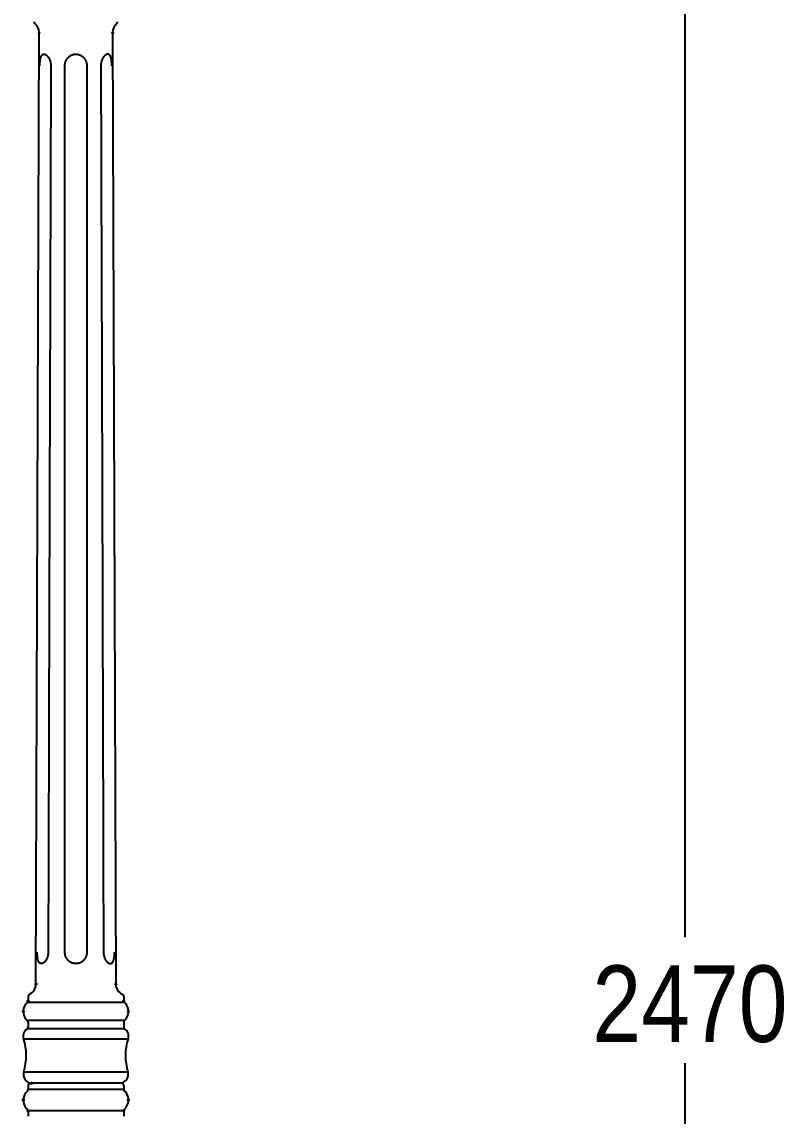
# Model space of a CAD drawing. Extents: x 0 to 113, y 2 to 353.
# Drawn here: x 40.4 to 112.7, y 184.4 to 288.3 of the extents above; entities that cross this region are included whole.
import ezdxf

# ---------------------------------------------------------------- set-up
doc = ezdxf.new("R2010")
doc.units = 0
doc.layers.add('LIVELLO_1', color=160, linetype='Continuous')
doc.styles.add('STD', font='txt')

# ---------------------------------------------------------------- blocks, each defined once
blk = doc.blocks.new('AI9-BLK1')
at = {"layer": 'LIVELLO_1', "color": 7}
for p, q in [((47.12, 175.06), (47.12, 23.97)), ((-14.5, 19.52), (-14.2, 109.91)), ((-7.21, 109.91), (-6.91, 19.52)), ((-6.1, 17.76), (-15.31, 17.76)), ((-15.24, 18.35), (-15.24, 17.91)), ((-6.16, 18.35), (-6.16, 17.91)), ((-6.1, 16.04), (-15.31, 16.04)), ((-15.24, 15.89), (-15.24, 15.43)), ((-6.16, 15.89), (-6.16, 15.43)), ((-6.07, 15.26), (-15.34, 15.26)), ((-15.67, 14.32), (-5.74, 14.32)), ((47.12, 12), (47.12, -159.35)), ((-15.65, 11.16), (-5.76, 11.16)), ((-15.24, 9.88), (-15.24, 9.5)), ((-6.16, 9.5), (-15.24, 9.5)), ((-15.04, 10.08), (-14.77, 10.1)), ((-6.48, 10.1), (-14.93, 10.1)), ((-6.64, 10.1), (-14.77, 10.1)), ((-6.37, 10.08), (-6.64, 10.1)), ((-6.16, 9.88), (-6.16, 9.5)), ((-15.24, 7.48), (-15.24, 6.97)), ((-6.16, 7.48), (-15.24, 7.48)), ((-6.16, 7.48), (-6.16, 6.97))]:
    blk.add_line(p, q, dxfattribs=at)
for centre, radius in [((-15.7, 8.49), 0.0635), ((-15.24, 7.48), 0.0609)]:
    blk.add_circle(centre, radius, dxfattribs=at)
for centre, major_axis, ratio in [((-14.19, 109.87), (0.063, 0), 0.974355), ((-7.21, 109.87), (0.0634, 0), 0.967941), ((-14.5, 19.52), (0.0618, 0), 0.968148), ((-6.91, 19.52), (0.0614, 0), 0.974888), ((-15.24, 17.91), (-0.0004, -0.063), 0.965824), ((-6.16, 17.91), (-0.0007, -0.063), 0.98628), ((-15.7, 16.9), (0.0635, 0), 0.940142), ((-5.71, 16.9), (0.0638, 0), 0.936025), ((-15.04, 10.08), (0.0638, 0), 0.960978), ((-14.93, 10.1), (0.0618, 0), 0.940054), ((-5.71, 8.49), (0.0638, 0), 0.962955), ((-6.16, 7.48), (0.0622, 0), 0.986212)]:
    blk.add_ellipse(centre, major_axis=major_axis, ratio=ratio, dxfattribs=at)
for points in [[(-14.67, 110.91), (-14.67, 110.84), (-14.64, 110.79), (-14.59, 110.75)], [(-14.2, 109.91), (-14.2, 110.23), (-14.34, 110.54), (-14.59, 110.75)], [(-6.81, 110.75), (-7.06, 110.54), (-7.21, 110.23), (-7.21, 109.91)], [(-6.81, 110.75), (-6.77, 110.79), (-6.74, 110.84), (-6.74, 110.91)], [(-15.12, 18.54), (-14.74, 18.71), (-14.5, 19.1), (-14.5, 19.52)], [(-6.91, 19.52), (-6.91, 19.1), (-6.67, 18.71), (-6.28, 18.54)], [(-15.31, 17.76), (-15.27, 17.79), (-15.24, 17.85), (-15.24, 17.91)], [(-15.12, 18.54), (-15.2, 18.5), (-15.24, 18.43), (-15.24, 18.35)], [(-6.16, 18.35), (-6.16, 18.43), (-6.21, 18.5), (-6.28, 18.54)], [(-6.16, 17.91), (-6.16, 17.85), (-6.14, 17.79), (-6.1, 17.76)], [(-15.24, 15.89), (-15.24, 15.95), (-15.27, 16.01), (-15.31, 16.04)], [(-6.1, 16.04), (-6.14, 16.01), (-6.16, 15.95), (-6.16, 15.89)], [(-15.34, 15.26), (-15.64, 15.06), (-15.78, 14.68), (-15.67, 14.32)], [(-15.34, 15.26), (-15.28, 15.3), (-15.24, 15.36), (-15.24, 15.43)], [(-6.16, 15.43), (-6.16, 15.36), (-6.13, 15.3), (-6.07, 15.26)], [(-5.74, 14.32), (-5.63, 14.68), (-5.76, 15.06), (-6.07, 15.26)], [(-15.65, 11.16), (-15.33, 12.19), (-15.34, 13.3), (-15.67, 14.32)], [(-5.74, 14.32), (-6.07, 13.3), (-6.08, 12.19), (-5.76, 11.16)], [(-15.31, 9.35), (-15.27, 9.39), (-15.24, 9.44), (-15.24, 9.5)], [(-15.04, 10.08), (-15.15, 10.08), (-15.24, 9.99), (-15.24, 9.88)], [(-6.16, 9.88), (-6.16, 9.99), (-6.26, 10.08), (-6.37, 10.08)], [(-6.16, 9.5), (-6.16, 9.44), (-6.14, 9.39), (-6.1, 9.35)], [(-15.24, 7.48), (-15.24, 7.54), (-15.27, 7.6), (-15.31, 7.64)], [(-6.1, 7.64), (-6.14, 7.6), (-6.16, 7.54), (-6.16, 7.48)]]:
    blk.add_open_spline(points, degree=3, dxfattribs=at)
for points, knots in [([(-14.12, 106.73), (-14.12, 106.73), (-14.12, 106.86), (-14.12, 106.86), (-14.12, 106.9), (-14.11, 106.93), (-14.11, 106.97), (-14.11, 107), (-14.11, 107.02), (-14.11, 107.05), (-14.11, 107.08), (-14.11, 107.11), (-14.1, 107.14), (-14.1, 107.15), (-14.1, 107.18), (-14.1, 107.2), (-14.1, 107.21), (-14.09, 107.23), (-14.09, 107.25), (-14.08, 107.27), (-14.08, 107.29), (-14.08, 107.31), (-14.08, 107.33), (-14.07, 107.35), (-14.07, 107.36), (-14.06, 107.38), (-14.06, 107.4), (-14.06, 107.42), (-14.06, 107.43), (-14.05, 107.46), (-14.05, 107.47), (-14.04, 107.49), (-14.04, 107.5), (-14.03, 107.52), (-14.03, 107.53), (-14.03, 107.55), (-14.02, 107.56), (-14.02, 107.58), (-14.01, 107.59), (-14, 107.6), (-14, 107.62), (-14, 107.63), (-13.99, 107.64), (-13.99, 107.65), (-13.98, 107.66), (-13.97, 107.68), (-13.97, 107.69), (-13.96, 107.7), (-13.95, 107.71), (-13.95, 107.71), (-13.94, 107.72), (-13.93, 107.73), (-13.93, 107.74), (-13.92, 107.75), (-13.91, 107.76), (-13.91, 107.76), (-13.9, 107.77), (-13.9, 107.78), (-13.89, 107.78), (-13.88, 107.79), (-13.87, 107.79), (-13.86, 107.8), (-13.86, 107.8), (-13.85, 107.81), (-13.84, 107.82), (-13.83, 107.82), (-13.83, 107.82), (-13.82, 107.82), (-13.81, 107.83), (-13.81, 107.83), (-13.8, 107.83), (-13.79, 107.83), (-13.78, 107.83), (-13.77, 107.84), (-13.76, 107.84), (-13.76, 107.84), (-13.76, 107.84), (-13.73, 107.84), (-13.73, 107.84), (-13.73, 107.84), (-13.7, 107.84), (-13.7, 107.84), (-13.7, 107.84), (-13.69, 107.84), (-13.68, 107.83), (-13.67, 107.83), (-13.66, 107.83), (-13.65, 107.83), (-13.64, 107.82), (-13.63, 107.82), (-13.63, 107.82), (-13.62, 107.82), (-13.61, 107.81), (-13.6, 107.81), (-13.59, 107.8), (-13.58, 107.8), (-13.57, 107.79), (-13.56, 107.79), (-13.55, 107.78), (-13.54, 107.78), (-13.53, 107.77), (-13.52, 107.76), (-13.51, 107.76), (-13.5, 107.75), (-13.49, 107.74), (-13.48, 107.73), (-13.47, 107.72), (-13.46, 107.71), (-13.45, 107.71), (-13.44, 107.7), (-13.43, 107.69), (-13.42, 107.68), (-13.41, 107.66), (-13.4, 107.65), (-13.39, 107.64), (-13.38, 107.63), (-13.37, 107.62), (-13.36, 107.6), (-13.35, 107.59), (-13.34, 107.58), (-13.33, 107.56), (-13.32, 107.55), (-13.31, 107.54), (-13.3, 107.52), (-13.29, 107.5), (-13.28, 107.49), (-13.27, 107.47), (-13.26, 107.46), (-13.25, 107.44), (-13.24, 107.42), (-13.23, 107.4), (-13.22, 107.38), (-13.21, 107.36), (-13.21, 107.35), (-13.2, 107.33), (-13.19, 107.31), (-13.18, 107.29), (-13.18, 107.27), (-13.17, 107.25), (-13.16, 107.23), (-13.16, 107.21), (-13.15, 107.2), (-13.14, 107.18), (-13.14, 107.16), (-13.13, 107.14), (-13.13, 107.11), (-13.12, 107.08), (-13.11, 107.06), (-13.11, 107.03), (-13.1, 107), (-13.1, 106.97), (-13.09, 106.93), (-13.09, 106.9), (-13.08, 106.86), (-13.08, 106.81), (-13.08, 106.77), (-13.08, 106.73)], [0, 0, 0, 0, 1, 1, 1, 2, 2, 2, 3, 3, 3, 4, 4, 4, 5, 5, 5, 6, 6, 6, 7, 7, 7, 8, 8, 8, 9, 9, 9, 10, 10, 10, 11, 11, 11, 12, 12, 12, 13, 13, 13, 14, 14, 14, 15, 15, 15, 16, 16, 16, 17, 17, 17, 18, 18, 18, 19, 19, 19, 20, 20, 20, 21, 21, 21, 22, 22, 22, 23, 23, 23, 24, 24, 24, 25, 25, 25, 26, 26, 26, 27, 27, 27, 28, 28, 28, 29, 29, 29, 30, 30, 30, 31, 31, 31, 32, 32, 32, 33, 33, 33, 34, 34, 34, 35, 35, 35, 36, 36, 36, 37, 37, 37, 38, 38, 38, 39, 39, 39, 40, 40, 40, 41, 41, 41, 42, 42, 42, 43, 43, 43, 44, 44, 44, 45, 45, 45, 46, 46, 46, 47, 47, 47, 48, 48, 48, 49, 49, 49, 50, 50, 50, 51, 51, 51, 52, 52, 52, 52]), ([(-11.74, 106.73), (-11.74, 106.77), (-11.74, 106.81), (-11.74, 106.85), (-11.73, 106.88), (-11.73, 106.92), (-11.72, 106.96), (-11.72, 106.98), (-11.71, 107.01), (-11.71, 107.04), (-11.7, 107.06), (-11.69, 107.09), (-11.68, 107.12), (-11.68, 107.13), (-11.67, 107.15), (-11.66, 107.17), (-11.65, 107.19), (-11.65, 107.21), (-11.64, 107.22), (-11.63, 107.24), (-11.62, 107.26), (-11.61, 107.28), (-11.6, 107.3), (-11.59, 107.32), (-11.58, 107.33), (-11.57, 107.35), (-11.56, 107.36), (-11.55, 107.38), (-11.54, 107.4), (-11.53, 107.42), (-11.51, 107.43), (-11.51, 107.45), (-11.49, 107.46), (-11.48, 107.48), (-11.47, 107.49), (-11.45, 107.51), (-11.44, 107.53), (-11.42, 107.54), (-11.41, 107.55), (-11.4, 107.56), (-11.38, 107.58), (-11.37, 107.59), (-11.35, 107.6), (-11.34, 107.62), (-11.32, 107.63), (-11.31, 107.64), (-11.29, 107.65), (-11.27, 107.66), (-11.26, 107.67), (-11.24, 107.68), (-11.23, 107.69), (-11.22, 107.7), (-11.2, 107.71), (-11.19, 107.72), (-11.17, 107.73), (-11.15, 107.73), (-11.14, 107.74), (-11.13, 107.75), (-11.11, 107.75), (-11.1, 107.76), (-11.08, 107.77), (-11.06, 107.77), (-11.05, 107.78), (-11.03, 107.79), (-11.02, 107.79), (-11.01, 107.79), (-10.99, 107.8), (-10.97, 107.8), (-10.95, 107.81), (-10.93, 107.82), (-10.91, 107.82), (-10.89, 107.82), (-10.87, 107.83), (-10.84, 107.83), (-10.82, 107.83), (-10.79, 107.84), (-10.76, 107.84), (-10.73, 107.84), (-10.7, 107.84)], [0, 0, 0, 0, 1, 1, 1, 2, 2, 2, 3, 3, 3, 4, 4, 4, 5, 5, 5, 6, 6, 6, 7, 7, 7, 8, 8, 8, 9, 9, 9, 10, 10, 10, 11, 11, 11, 12, 12, 12, 13, 13, 13, 14, 14, 14, 15, 15, 15, 16, 16, 16, 17, 17, 17, 18, 18, 18, 19, 19, 19, 20, 20, 20, 21, 21, 21, 22, 22, 22, 23, 23, 23, 24, 24, 24, 25, 25, 25, 26, 26, 26, 26]), ([(-10.7, 107.84), (-10.67, 107.84), (-10.65, 107.84), (-10.62, 107.84), (-10.59, 107.83), (-10.56, 107.83), (-10.54, 107.83), (-10.52, 107.82), (-10.49, 107.82), (-10.47, 107.82), (-10.46, 107.81), (-10.44, 107.8), (-10.42, 107.8), (-10.4, 107.79), (-10.39, 107.79), (-10.37, 107.79), (-10.36, 107.78), (-10.34, 107.77), (-10.33, 107.77), (-10.32, 107.76), (-10.3, 107.76), (-10.29, 107.75), (-10.27, 107.74), (-10.25, 107.73), (-10.24, 107.73), (-10.22, 107.72), (-10.21, 107.71), (-10.19, 107.7), (-10.18, 107.69), (-10.16, 107.68), (-10.15, 107.67), (-10.13, 107.66), (-10.12, 107.65), (-10.1, 107.64), (-10.09, 107.63), (-10.07, 107.62), (-10.05, 107.6), (-10.04, 107.59), (-10.03, 107.58), (-10.01, 107.56), (-10, 107.55), (-9.98, 107.54), (-9.97, 107.53), (-9.96, 107.51), (-9.94, 107.5), (-9.93, 107.48), (-9.92, 107.47), (-9.91, 107.45), (-9.89, 107.43), (-9.88, 107.42), (-9.87, 107.4), (-9.86, 107.38), (-9.85, 107.36), (-9.84, 107.35), (-9.83, 107.33), (-9.81, 107.32), (-9.81, 107.3), (-9.8, 107.28), (-9.79, 107.26), (-9.78, 107.24), (-9.77, 107.22), (-9.76, 107.21), (-9.75, 107.19), (-9.75, 107.17), (-9.74, 107.15), (-9.73, 107.13), (-9.73, 107.12), (-9.72, 107.09), (-9.71, 107.06), (-9.7, 107.04), (-9.7, 107.01), (-9.69, 106.98), (-9.69, 106.96), (-9.68, 106.92), (-9.67, 106.88), (-9.67, 106.85), (-9.67, 106.81), (-9.67, 106.77), (-9.66, 106.73)], [0, 0, 0, 0, 1, 1, 1, 2, 2, 2, 3, 3, 3, 4, 4, 4, 5, 5, 5, 6, 6, 6, 7, 7, 7, 8, 8, 8, 9, 9, 9, 10, 10, 10, 11, 11, 11, 12, 12, 12, 13, 13, 13, 14, 14, 14, 15, 15, 15, 16, 16, 16, 17, 17, 17, 18, 18, 18, 19, 19, 19, 20, 20, 20, 21, 21, 21, 22, 22, 22, 23, 23, 23, 24, 24, 24, 25, 25, 25, 26, 26, 26, 26]), ([(-7.29, 106.73), (-7.29, 106.77), (-7.29, 106.81), (-7.29, 106.86), (-7.29, 106.9), (-7.29, 106.93), (-7.29, 106.97), (-7.3, 107), (-7.3, 107.02), (-7.3, 107.05), (-7.3, 107.08), (-7.31, 107.11), (-7.31, 107.14), (-7.31, 107.15), (-7.31, 107.18), (-7.31, 107.2), (-7.31, 107.21), (-7.32, 107.23), (-7.32, 107.25), (-7.32, 107.27), (-7.32, 107.29), (-7.33, 107.31), (-7.33, 107.33), (-7.33, 107.35), (-7.33, 107.36), (-7.34, 107.38), (-7.34, 107.4), (-7.35, 107.42), (-7.35, 107.44), (-7.35, 107.46), (-7.36, 107.47), (-7.36, 107.49), (-7.37, 107.5), (-7.37, 107.52), (-7.38, 107.53), (-7.38, 107.55), (-7.39, 107.56), (-7.39, 107.58), (-7.4, 107.59), (-7.4, 107.6), (-7.41, 107.62), (-7.41, 107.63), (-7.42, 107.64), (-7.42, 107.65), (-7.43, 107.66), (-7.44, 107.68), (-7.44, 107.69), (-7.45, 107.7), (-7.45, 107.71), (-7.46, 107.71), (-7.47, 107.72), (-7.48, 107.73), (-7.48, 107.74), (-7.49, 107.75), (-7.49, 107.76), (-7.5, 107.76), (-7.5, 107.77), (-7.51, 107.78), (-7.52, 107.78), (-7.53, 107.79), (-7.54, 107.79), (-7.54, 107.8), (-7.55, 107.8), (-7.56, 107.81), (-7.56, 107.82), (-7.57, 107.82), (-7.58, 107.82), (-7.58, 107.82), (-7.59, 107.83), (-7.6, 107.83), (-7.61, 107.83), (-7.62, 107.83), (-7.63, 107.83), (-7.64, 107.84), (-7.64, 107.84), (-7.65, 107.84), (-7.65, 107.84), (-7.68, 107.84), (-7.68, 107.84), (-7.68, 107.84), (-7.7, 107.84), (-7.7, 107.84), (-7.71, 107.84), (-7.72, 107.84), (-7.73, 107.83), (-7.73, 107.83), (-7.75, 107.83), (-7.76, 107.83), (-7.76, 107.82), (-7.78, 107.82), (-7.78, 107.82), (-7.79, 107.82), (-7.8, 107.81), (-7.81, 107.81), (-7.82, 107.8), (-7.83, 107.8), (-7.84, 107.79), (-7.85, 107.79), (-7.86, 107.78), (-7.87, 107.78), (-7.88, 107.77), (-7.89, 107.76), (-7.89, 107.76), (-7.9, 107.75), (-7.92, 107.74), (-7.92, 107.73), (-7.94, 107.72), (-7.95, 107.71), (-7.96, 107.71), (-7.97, 107.7), (-7.98, 107.69), (-7.98, 107.68), (-8, 107.66), (-8.01, 107.65), (-8.02, 107.64), (-8.03, 107.63), (-8.04, 107.62), (-8.05, 107.6), (-8.06, 107.59), (-8.07, 107.58), (-8.08, 107.56), (-8.09, 107.55), (-8.1, 107.53), (-8.11, 107.52), (-8.12, 107.5), (-8.13, 107.49), (-8.14, 107.47), (-8.15, 107.46), (-8.16, 107.44), (-8.17, 107.42), (-8.18, 107.4), (-8.19, 107.38), (-8.2, 107.36), (-8.2, 107.35), (-8.21, 107.33), (-8.22, 107.31), (-8.23, 107.29), (-8.23, 107.27), (-8.24, 107.25), (-8.25, 107.23), (-8.25, 107.21), (-8.26, 107.2), (-8.27, 107.18), (-8.27, 107.15), (-8.27, 107.14), (-8.29, 107.11), (-8.29, 107.08), (-8.3, 107.05), (-8.3, 107.02), (-8.31, 107), (-8.31, 106.97), (-8.32, 106.93), (-8.32, 106.9), (-8.32, 106.86), (-8.33, 106.81), (-8.33, 106.77), (-8.33, 106.73)], [0, 0, 0, 0, 1, 1, 1, 2, 2, 2, 3, 3, 3, 4, 4, 4, 5, 5, 5, 6, 6, 6, 7, 7, 7, 8, 8, 8, 9, 9, 9, 10, 10, 10, 11, 11, 11, 12, 12, 12, 13, 13, 13, 14, 14, 14, 15, 15, 15, 16, 16, 16, 17, 17, 17, 18, 18, 18, 19, 19, 19, 20, 20, 20, 21, 21, 21, 22, 22, 22, 23, 23, 23, 24, 24, 24, 25, 25, 25, 26, 26, 26, 27, 27, 27, 28, 28, 28, 29, 29, 29, 30, 30, 30, 31, 31, 31, 32, 32, 32, 33, 33, 33, 34, 34, 34, 35, 35, 35, 36, 36, 36, 37, 37, 37, 38, 38, 38, 39, 39, 39, 40, 40, 40, 41, 41, 41, 42, 42, 42, 43, 43, 43, 44, 44, 44, 45, 45, 45, 46, 46, 46, 47, 47, 47, 48, 48, 48, 49, 49, 49, 50, 50, 50, 51, 51, 51, 52, 52, 52, 52]), ([(-13.08, 106.73), (-13.12, 92.71), (-13.16, 78.67), (-13.21, 64.64), (-13.25, 50.61), (-13.29, 36.58), (-13.33, 22.55)], [0, 0, 0, 0, 1, 1, 1, 2, 2, 2, 2]), ([(-11.75, 22.55), (-11.75, 22.55), (-11.75, 64.64), (-11.75, 64.64), (-11.75, 78.67), (-11.74, 92.71), (-11.74, 106.73)], [0, 0, 0, 0, 1, 1, 1, 2, 2, 2, 2]), ([(-9.66, 106.73), (-9.66, 92.71), (-9.66, 78.67), (-9.66, 64.64), (-9.66, 50.61), (-9.66, 36.58), (-9.66, 22.55)], [0, 0, 0, 0, 1, 1, 1, 2, 2, 2, 2]), ([(-8.33, 106.73), (-8.29, 92.71), (-8.24, 78.67), (-8.2, 64.64), (-8.16, 50.61), (-8.12, 36.58), (-8.08, 22.55)], [0, 0, 0, 0, 1, 1, 1, 2, 2, 2, 2]), ([(-13.33, 22.55), (-13.33, 22.51), (-13.33, 22.47), (-13.34, 22.43), (-13.34, 22.39), (-13.34, 22.36), (-13.35, 22.32), (-13.35, 22.29), (-13.36, 22.26), (-13.36, 22.23), (-13.37, 22.2), (-13.38, 22.18), (-13.38, 22.15), (-13.39, 22.13), (-13.39, 22.11), (-13.4, 22.09), (-13.41, 22.07), (-13.41, 22.05), (-13.42, 22.03), (-13.43, 22.01), (-13.44, 21.99), (-13.44, 21.98), (-13.45, 21.96), (-13.46, 21.94), (-13.47, 21.92), (-13.47, 21.9), (-13.48, 21.89), (-13.49, 21.87), (-13.5, 21.85), (-13.51, 21.83), (-13.52, 21.82), (-13.53, 21.8), (-13.54, 21.79), (-13.55, 21.77), (-13.56, 21.76), (-13.57, 21.74), (-13.58, 21.73), (-13.59, 21.71), (-13.6, 21.7), (-13.6, 21.69), (-13.62, 21.67), (-13.63, 21.66), (-13.64, 21.65), (-13.64, 21.64), (-13.65, 21.63), (-13.66, 21.62), (-13.67, 21.61), (-13.68, 21.6), (-13.7, 21.59), (-13.7, 21.58), (-13.71, 21.57), (-13.73, 21.56), (-13.73, 21.55), (-13.74, 21.54), (-13.76, 21.54), (-13.76, 21.53), (-13.77, 21.53), (-13.78, 21.52), (-13.79, 21.51), (-13.8, 21.51), (-13.81, 21.5), (-13.82, 21.49), (-13.83, 21.49), (-13.84, 21.48), (-13.85, 21.48), (-13.86, 21.47), (-13.87, 21.47), (-13.87, 21.47), (-13.89, 21.46), (-13.9, 21.46), (-13.9, 21.46), (-13.91, 21.45), (-13.92, 21.45), (-13.93, 21.45), (-13.94, 21.45), (-13.95, 21.45), (-13.96, 21.45), (-13.97, 21.45), (-13.98, 21.45), (-13.98, 21.45), (-14, 21.45), (-14, 21.45), (-14.01, 21.45), (-14.02, 21.45), (-14.03, 21.45), (-14.03, 21.45), (-14.04, 21.45), (-14.05, 21.46), (-14.06, 21.46), (-14.06, 21.46), (-14.08, 21.47), (-14.08, 21.47), (-14.09, 21.47), (-14.1, 21.48), (-14.11, 21.48), (-14.11, 21.49), (-14.12, 21.49), (-14.13, 21.5), (-14.13, 21.5), (-14.14, 21.51), (-14.15, 21.52), (-14.16, 21.52), (-14.16, 21.53), (-14.17, 21.53), (-14.18, 21.54), (-14.19, 21.55), (-14.19, 21.56), (-14.2, 21.57), (-14.2, 21.58), (-14.21, 21.59), (-14.22, 21.6), (-14.22, 21.61), (-14.23, 21.62), (-14.23, 21.63), (-14.24, 21.64), (-14.25, 21.66), (-14.25, 21.67), (-14.26, 21.68), (-14.26, 21.69), (-14.27, 21.7), (-14.27, 21.72), (-14.28, 21.74), (-14.28, 21.75), (-14.29, 21.77), (-14.29, 21.78), (-14.3, 21.8), (-14.3, 21.81), (-14.3, 21.83), (-14.31, 21.85), (-14.31, 21.87), (-14.32, 21.88), (-14.32, 21.9), (-14.32, 21.91), (-14.32, 21.93), (-14.33, 21.95), (-14.34, 21.97), (-14.34, 21.99), (-14.34, 22.01), (-14.34, 22.03), (-14.35, 22.04), (-14.35, 22.07), (-14.35, 22.09), (-14.35, 22.1), (-14.36, 22.12), (-14.36, 22.14), (-14.36, 22.17), (-14.36, 22.2), (-14.36, 22.23), (-14.37, 22.25), (-14.37, 22.29), (-14.37, 22.31), (-14.37, 22.35), (-14.37, 22.39), (-14.37, 22.43), (-14.37, 22.43), (-14.37, 22.55), (-14.37, 22.55)], [0, 0, 0, 0, 1, 1, 1, 2, 2, 2, 3, 3, 3, 4, 4, 4, 5, 5, 5, 6, 6, 6, 7, 7, 7, 8, 8, 8, 9, 9, 9, 10, 10, 10, 11, 11, 11, 12, 12, 12, 13, 13, 13, 14, 14, 14, 15, 15, 15, 16, 16, 16, 17, 17, 17, 18, 18, 18, 19, 19, 19, 20, 20, 20, 21, 21, 21, 22, 22, 22, 23, 23, 23, 24, 24, 24, 25, 25, 25, 26, 26, 26, 27, 27, 27, 28, 28, 28, 29, 29, 29, 30, 30, 30, 31, 31, 31, 32, 32, 32, 33, 33, 33, 34, 34, 34, 35, 35, 35, 36, 36, 36, 37, 37, 37, 38, 38, 38, 39, 39, 39, 40, 40, 40, 41, 41, 41, 42, 42, 42, 43, 43, 43, 44, 44, 44, 45, 45, 45, 46, 46, 46, 47, 47, 47, 48, 48, 48, 49, 49, 49, 50, 50, 50, 51, 51, 51, 52, 52, 52, 52]), ([(-10.7, 21.45), (-10.74, 21.45), (-10.77, 21.45), (-10.8, 21.45), (-10.83, 21.45), (-10.86, 21.46), (-10.88, 21.46), (-10.91, 21.47), (-10.93, 21.47), (-10.95, 21.48), (-10.97, 21.48), (-10.99, 21.49), (-11.01, 21.5), (-11.03, 21.5), (-11.04, 21.51), (-11.06, 21.51), (-11.08, 21.52), (-11.09, 21.53), (-11.11, 21.53), (-11.12, 21.54), (-11.14, 21.55), (-11.16, 21.55), (-11.17, 21.56), (-11.19, 21.57), (-11.2, 21.58), (-11.22, 21.59), (-11.24, 21.6), (-11.25, 21.61), (-11.27, 21.62), (-11.29, 21.63), (-11.3, 21.64), (-11.32, 21.66), (-11.34, 21.67), (-11.35, 21.68), (-11.37, 21.69), (-11.38, 21.71), (-11.4, 21.72), (-11.41, 21.74), (-11.43, 21.75), (-11.44, 21.77), (-11.46, 21.78), (-11.47, 21.8), (-11.48, 21.82), (-11.5, 21.83), (-11.51, 21.85), (-11.53, 21.87), (-11.54, 21.89), (-11.55, 21.9), (-11.56, 21.92), (-11.58, 21.94), (-11.59, 21.96), (-11.6, 21.98), (-11.61, 22), (-11.62, 22.02), (-11.63, 22.03), (-11.64, 22.05), (-11.65, 22.07), (-11.65, 22.09), (-11.66, 22.11), (-11.67, 22.13), (-11.68, 22.15), (-11.69, 22.18), (-11.7, 22.2), (-11.71, 22.23), (-11.71, 22.26), (-11.72, 22.29), (-11.72, 22.32), (-11.73, 22.35), (-11.74, 22.39), (-11.74, 22.43), (-11.75, 22.47), (-11.75, 22.51), (-11.75, 22.55)], [0, 0, 0, 0, 1, 1, 1, 2, 2, 2, 3, 3, 3, 4, 4, 4, 5, 5, 5, 6, 6, 6, 7, 7, 7, 8, 8, 8, 9, 9, 9, 10, 10, 10, 11, 11, 11, 12, 12, 12, 13, 13, 13, 14, 14, 14, 15, 15, 15, 16, 16, 16, 17, 17, 17, 18, 18, 18, 19, 19, 19, 20, 20, 20, 21, 21, 21, 22, 22, 22, 23, 23, 23, 24, 24, 24, 24]), ([(-9.66, 22.55), (-9.66, 22.51), (-9.66, 22.47), (-9.67, 22.43), (-9.67, 22.39), (-9.67, 22.35), (-9.68, 22.32), (-9.69, 22.29), (-9.7, 22.26), (-9.7, 22.23), (-9.71, 22.2), (-9.72, 22.18), (-9.73, 22.15), (-9.74, 22.13), (-9.75, 22.11), (-9.75, 22.09), (-9.76, 22.07), (-9.77, 22.05), (-9.78, 22.03), (-9.79, 22.01), (-9.8, 21.99), (-9.81, 21.98), (-9.82, 21.96), (-9.83, 21.94), (-9.84, 21.92), (-9.86, 21.9), (-9.87, 21.88), (-9.88, 21.87), (-9.89, 21.85), (-9.91, 21.83), (-9.92, 21.81), (-9.94, 21.8), (-9.95, 21.78), (-9.97, 21.77), (-9.98, 21.75), (-9.99, 21.74), (-10.01, 21.72), (-10.03, 21.71), (-10.04, 21.69), (-10.06, 21.68), (-10.08, 21.67), (-10.09, 21.66), (-10.11, 21.64), (-10.12, 21.63), (-10.14, 21.62), (-10.15, 21.61), (-10.17, 21.6), (-10.18, 21.59), (-10.21, 21.58), (-10.22, 21.57), (-10.24, 21.56), (-10.25, 21.55), (-10.27, 21.55), (-10.29, 21.54), (-10.3, 21.53), (-10.32, 21.53), (-10.33, 21.52), (-10.35, 21.51), (-10.37, 21.51), (-10.38, 21.5), (-10.39, 21.5), (-10.41, 21.49), (-10.44, 21.48), (-10.46, 21.48), (-10.48, 21.47), (-10.5, 21.47), (-10.52, 21.46), (-10.55, 21.46), (-10.58, 21.45), (-10.61, 21.45), (-10.64, 21.45), (-10.67, 21.45), (-10.7, 21.45)], [0, 0, 0, 0, 1, 1, 1, 2, 2, 2, 3, 3, 3, 4, 4, 4, 5, 5, 5, 6, 6, 6, 7, 7, 7, 8, 8, 8, 9, 9, 9, 10, 10, 10, 11, 11, 11, 12, 12, 12, 13, 13, 13, 14, 14, 14, 15, 15, 15, 16, 16, 16, 17, 17, 17, 18, 18, 18, 19, 19, 19, 20, 20, 20, 21, 21, 21, 22, 22, 22, 23, 23, 23, 24, 24, 24, 24]), ([(-8.08, 22.55), (-8.08, 22.51), (-8.07, 22.47), (-8.07, 22.43), (-8.07, 22.39), (-8.06, 22.36), (-8.06, 22.32), (-8.06, 22.29), (-8.05, 22.26), (-8.04, 22.23), (-8.04, 22.2), (-8.03, 22.18), (-8.03, 22.15), (-8.02, 22.13), (-8.01, 22.11), (-8.01, 22.09), (-8, 22.07), (-8, 22.05), (-7.99, 22.03), (-7.98, 22.01), (-7.98, 21.99), (-7.97, 21.98), (-7.96, 21.96), (-7.95, 21.94), (-7.94, 21.92), (-7.93, 21.9), (-7.92, 21.89), (-7.92, 21.87), (-7.91, 21.85), (-7.9, 21.84), (-7.89, 21.82), (-7.88, 21.8), (-7.87, 21.79), (-7.86, 21.77), (-7.85, 21.76), (-7.84, 21.74), (-7.83, 21.73), (-7.82, 21.72), (-7.82, 21.7), (-7.8, 21.69), (-7.79, 21.68), (-7.79, 21.67), (-7.78, 21.65), (-7.76, 21.64), (-7.76, 21.63), (-7.74, 21.62), (-7.73, 21.61), (-7.72, 21.6), (-7.71, 21.59), (-7.71, 21.58), (-7.69, 21.57), (-7.69, 21.56), (-7.67, 21.55), (-7.66, 21.55), (-7.66, 21.54), (-7.64, 21.53), (-7.64, 21.53), (-7.62, 21.52), (-7.62, 21.51), (-7.61, 21.51), (-7.59, 21.5), (-7.58, 21.49), (-7.58, 21.49), (-7.57, 21.48), (-7.56, 21.48), (-7.55, 21.47), (-7.54, 21.47), (-7.53, 21.47), (-7.52, 21.46), (-7.51, 21.46), (-7.5, 21.46), (-7.49, 21.45), (-7.49, 21.45), (-7.48, 21.45), (-7.47, 21.45), (-7.46, 21.45), (-7.45, 21.45), (-7.44, 21.45), (-7.43, 21.45), (-7.43, 21.45), (-7.41, 21.45), (-7.41, 21.45), (-7.4, 21.45), (-7.39, 21.45), (-7.38, 21.45), (-7.37, 21.45), (-7.37, 21.45), (-7.36, 21.46), (-7.35, 21.46), (-7.34, 21.46), (-7.33, 21.47), (-7.32, 21.47), (-7.32, 21.47), (-7.31, 21.48), (-7.3, 21.48), (-7.3, 21.49), (-7.29, 21.49), (-7.28, 21.5), (-7.27, 21.5), (-7.27, 21.51), (-7.26, 21.52), (-7.25, 21.52), (-7.25, 21.53), (-7.24, 21.53), (-7.23, 21.54), (-7.22, 21.55), (-7.22, 21.56), (-7.21, 21.57), (-7.21, 21.58), (-7.2, 21.59), (-7.19, 21.6), (-7.19, 21.61), (-7.18, 21.62), (-7.17, 21.63), (-7.17, 21.64), (-7.16, 21.66), (-7.16, 21.67), (-7.15, 21.68), (-7.15, 21.69), (-7.14, 21.7), (-7.13, 21.72), (-7.13, 21.74), (-7.12, 21.75), (-7.12, 21.77), (-7.12, 21.78), (-7.11, 21.8), (-7.11, 21.81), (-7.1, 21.83), (-7.1, 21.85), (-7.09, 21.87), (-7.09, 21.88), (-7.09, 21.9), (-7.08, 21.91), (-7.08, 21.93), (-7.08, 21.95), (-7.08, 21.97), (-7.07, 21.99), (-7.06, 22.01), (-7.06, 22.03), (-7.06, 22.05), (-7.06, 22.07), (-7.06, 22.09), (-7.05, 22.1), (-7.05, 22.12), (-7.05, 22.14), (-7.05, 22.17), (-7.05, 22.2), (-7.05, 22.23), (-7.04, 22.26), (-7.04, 22.29), (-7.04, 22.32), (-7.04, 22.35), (-7.04, 22.39), (-7.04, 22.43), (-7.04, 22.47), (-7.04, 22.51), (-7.03, 22.55)], [0, 0, 0, 0, 1, 1, 1, 2, 2, 2, 3, 3, 3, 4, 4, 4, 5, 5, 5, 6, 6, 6, 7, 7, 7, 8, 8, 8, 9, 9, 9, 10, 10, 10, 11, 11, 11, 12, 12, 12, 13, 13, 13, 14, 14, 14, 15, 15, 15, 16, 16, 16, 17, 17, 17, 18, 18, 18, 19, 19, 19, 20, 20, 20, 21, 21, 21, 22, 22, 22, 23, 23, 23, 24, 24, 24, 25, 25, 25, 26, 26, 26, 27, 27, 27, 28, 28, 28, 29, 29, 29, 30, 30, 30, 31, 31, 31, 32, 32, 32, 33, 33, 33, 34, 34, 34, 35, 35, 35, 36, 36, 36, 37, 37, 37, 38, 38, 38, 39, 39, 39, 40, 40, 40, 41, 41, 41, 42, 42, 42, 43, 43, 43, 44, 44, 44, 45, 45, 45, 46, 46, 46, 47, 47, 47, 48, 48, 48, 49, 49, 49, 50, 50, 50, 51, 51, 51, 52, 52, 52, 52]), ([(-15.31, 17.76), (-15.79, 17.34), (-15.83, 16.61), (-15.41, 16.14), (-15.38, 16.11), (-15.35, 16.07), (-15.31, 16.04)], [0, 0, 0, 0, 1, 1, 1, 2, 2, 2, 2]), ([(-6.1, 16.04), (-5.62, 16.46), (-5.58, 17.19), (-6, 17.66), (-6.03, 17.7), (-6.06, 17.73), (-6.1, 17.76)], [0, 0, 0, 0, 1, 1, 1, 2, 2, 2, 2]), ([(-15.65, 11.16), (-15.78, 10.73), (-15.54, 10.27), (-15.11, 10.14), (-15.05, 10.12), (-14.99, 10.11), (-14.93, 10.1)], [0, 0, 0, 0, 1, 1, 1, 2, 2, 2, 2]), ([(-6.48, 10.1), (-6.04, 10.14), (-5.7, 10.53), (-5.73, 10.98), (-5.73, 11.04), (-5.74, 11.1), (-5.76, 11.16)], [0, 0, 0, 0, 1, 1, 1, 2, 2, 2, 2]), ([(-15.31, 9.35), (-15.78, 8.93), (-15.83, 8.21), (-15.41, 7.73), (-15.38, 7.7), (-15.35, 7.67), (-15.31, 7.64)], [0, 0, 0, 0, 1, 1, 1, 2, 2, 2, 2]), ([(-6.1, 7.64), (-5.62, 8.06), (-5.58, 8.78), (-6, 9.26), (-6.03, 9.29), (-6.06, 9.32), (-6.1, 9.35)], [0, 0, 0, 0, 1, 1, 1, 2, 2, 2, 2])]:
    blk.add_open_spline(points, degree=3, knots=knots, dxfattribs=at)
at = {"layer": 'LIVELLO_1', "color": 7, "insert": (38.35, 21.28), "char_height": 7.2702, "attachment_point": 1, "style": 'STD'}
blk.add_mtext('\\fArial Narrow|b0|i0;\\H7.2702;\\C7;2470', dxfattribs=at)

msp = doc.modelspace()

# ---------------------------------------------------------------- block references
at = {"layer": 'LIVELLO_1', "color": 7}
msp.add_blockref('AI9-BLK1', (56.180206, 177.390723), dxfattribs=at)

doc.saveas('drawing.dxf')
